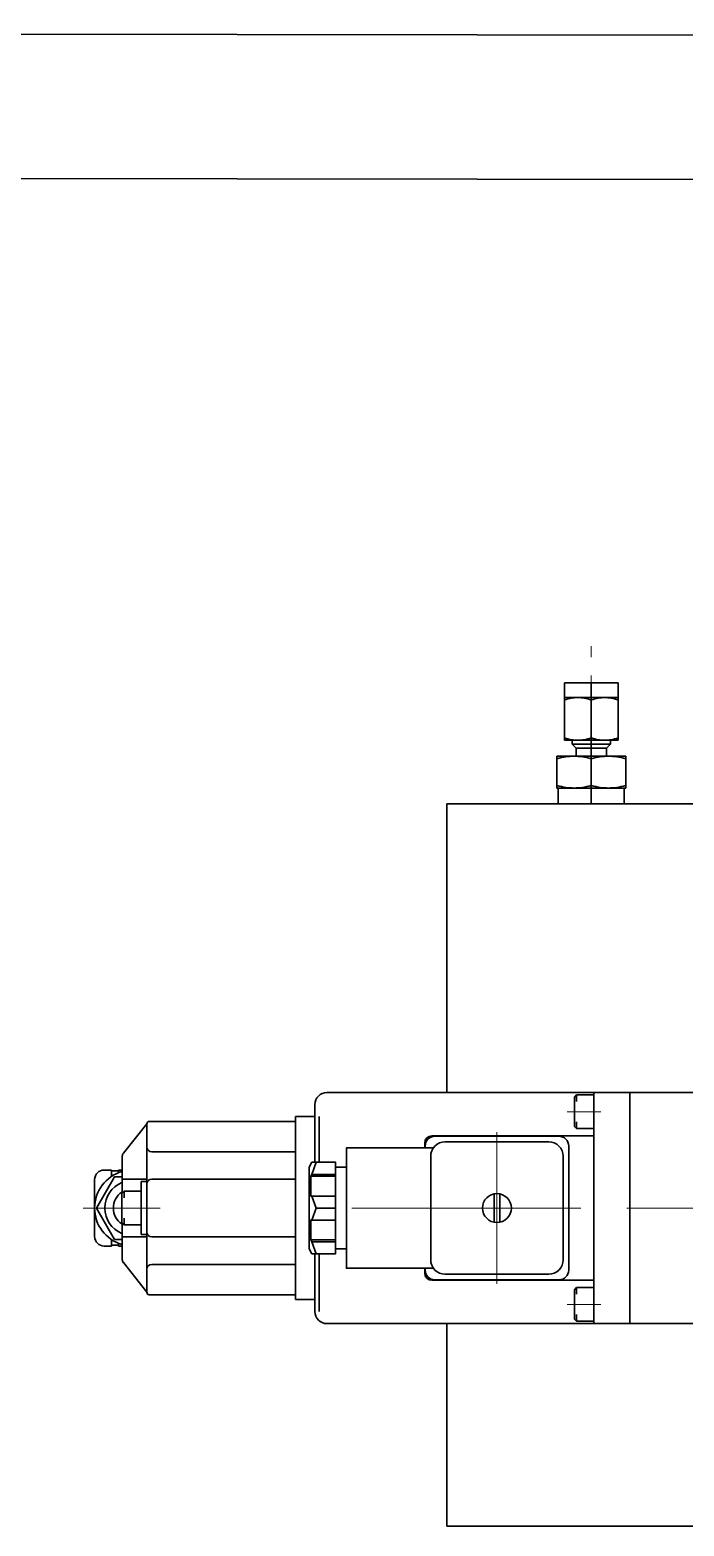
# Model space of a CAD drawing. Header units: millimetres. Extents: x 747 to 1827, y 470 to 2062.
# Drawn here: x 1158.9 to 1249.5, y 857.6 to 1064.9 of the extents above; entities that cross this region are included whole.
import ezdxf

# ---------------------------------------------------------------- set-up
doc = ezdxf.new("R2010")
doc.units = ezdxf.units.MM
doc.linetypes.add('CENTER', pattern=[10.16, 6.35, -1.27, 1.27, -1.27])
doc.linetypes.add('CENTERX2', pattern=[20.32, 12.7, -2.54, 2.54, -2.54])
doc.layers.get('0').update_dxf_attribs({"lineweight": 35})
doc.layers.add('CENTER', color=1, linetype='CENTER', lineweight=18)
doc.layers.add('中心线层', color=1, linetype='CENTERX2', lineweight=25)

msp = doc.modelspace()

# ---------------------------------------------------------------- linework, layer by layer
at = {"lineweight": 35}
for p, q in [((747.426, 1064.926), (1567.569, 1063.784)), ((767.398, 1044.898), (1567.541, 1043.784)), ((1216.611, 957.697), (1236.621, 957.697)), ((1216.611, 957.697), (1266.276, 957.697))]:
    msp.add_line(p, q, dxfattribs=at)
at = {"color": 7, "linetype": 'Continuous', "lineweight": 35}
for p, q in [((1232.894, 974.47), (1232.894, 972.437)), ((1236.621, 974.47), (1232.894, 974.47)), ((1240.348, 974.47), (1236.621, 974.47)), ((1236.621, 974.47), (1236.621, 972.437)), ((1240.348, 972.437), (1240.348, 974.47)), ((1232.894, 972.437), (1234.757, 972.437)), ((1234.757, 972.437), (1236.621, 972.437)), ((1236.621, 972.437), (1238.485, 972.437)), ((1236.621, 972.104), (1236.621, 972.437)), ((1238.485, 972.437), (1240.348, 972.437)), ((1232.894, 966.84), (1232.894, 972.104)), ((1236.621, 966.84), (1236.621, 972.104)), ((1240.348, 966.84), (1240.348, 972.104)), ((1234.757, 966.507), (1232.894, 966.507)), ((1233.974, 966.507), (1233.974, 965.966)), ((1233.974, 965.966), (1234.534, 965.406)), ((1236.621, 965.966), (1233.974, 965.966)), ((1236.621, 966.507), (1234.757, 966.507)), ((1236.621, 966.507), (1236.621, 966.84)), ((1238.485, 966.507), (1236.621, 966.507)), ((1236.621, 966.507), (1236.621, 965.966)), ((1239.268, 965.966), (1236.621, 965.966)), ((1236.621, 965.966), (1236.621, 965.406)), ((1240.348, 966.507), (1238.485, 966.507)), ((1238.708, 965.406), (1239.268, 965.966)), ((1239.268, 965.966), (1239.268, 966.507)), ((1231.856, 964.305), (1234.239, 964.305)), ((1231.856, 963.961), (1231.856, 960.244)), ((1234.239, 964.305), (1236.621, 964.305)), ((1234.534, 965.406), (1234.534, 964.305)), ((1236.621, 965.406), (1234.534, 965.406)), ((1238.708, 965.406), (1236.621, 965.406)), ((1236.621, 965.406), (1236.621, 964.305)), ((1236.621, 964.305), (1239.003, 964.305)), ((1236.621, 964.305), (1236.621, 963.961)), ((1236.621, 963.961), (1236.621, 960.244)), ((1238.708, 964.305), (1238.708, 965.406)), ((1239.003, 964.305), (1241.386, 964.305)), ((1241.386, 963.961), (1241.386, 960.244)), ((1234.239, 959.9), (1231.856, 959.9)), ((1232.047, 959.9), (1232.047, 957.697)), ((1236.621, 959.9), (1234.239, 959.9)), ((1236.621, 959.9), (1236.621, 960.244)), ((1239.003, 959.9), (1236.621, 959.9)), ((1236.621, 957.697), (1236.621, 959.9)), ((1241.386, 959.9), (1239.003, 959.9)), ((1241.195, 957.697), (1241.195, 959.9)), ((1216.611, 957.697), (1216.611, 917.715)), ((1216.611, 957.697), (1282.31, 957.697)), ((1216.611, 911.712), (1216.611, 911.645)), ((1216.611, 891.769), (1216.611, 891.702)), ((1216.611, 885.699), (1216.611, 857.647)), ((1216.611, 857.647), (1316.661, 857.647))]:
    msp.add_line(p, q, dxfattribs=at)
for p, q in [((1236.954, 917.715), (1200.002, 917.715)), ((1234.59, 917.382), (1234.59, 916.448)), ((1241.957, 917.715), (1236.954, 917.715)), ((1236.954, 917.715), (1236.954, 901.707)), ((1294.65, 917.715), (1241.957, 917.715)), ((1241.957, 917.715), (1241.957, 901.707)), ((1241.957, 917.715), (1241.957, 885.699)), ((1195.667, 913.713), (1195.667, 914.38)), ((1195.667, 914.38), (1198.335, 914.38)), ((1198.335, 916.048), (1198.335, 908.044)), ((1198.935, 908.044), (1198.935, 914.38)), ((1171.801, 909.314), (1175.057, 913.38)), ((1175.057, 913.38), (1175.057, 901.707)), ((1175.39, 913.713), (1195.667, 913.713)), ((1195.667, 889.701), (1195.667, 913.713)), ((1234.59, 912.713), (1234.59, 913.646)), ((1214.752, 910.045), (1202.704, 910.045)), ((1202.704, 910.045), (1202.704, 893.37)), ((1213.542, 910.045), (1213.542, 910.712)), ((1213.609, 910.311), (1213.609, 910.045)), ((1236.954, 911.712), (1214.543, 911.712)), ((1232.152, 911.645), (1214.943, 911.645)), ((1233.486, 893.103), (1233.486, 910.311)), ((1171.655, 908.897), (1171.655, 903.805)), ((1195.667, 909.509), (1175.724, 909.509)), ((1202.704, 895.437), (1202.704, 907.977)), ((1169.15, 906.976), (1170.15, 906.976)), ((1170.15, 906.976), (1170.15, 906.083)), ((1171.151, 906.842), (1170.15, 906.842)), ((1171.151, 906.976), (1171.151, 906.609)), ((1171.151, 906.976), (1171.588, 906.976)), ((1201.203, 906.108), (1197.751, 906.108)), ((1201.203, 906.376), (1197.93, 906.376)), ((1201.203, 907.377), (1202.704, 907.377)), ((1167.816, 897.772), (1167.816, 905.642)), ((1175.057, 905.709), (1171.655, 905.709)), ((1171.892, 904.042), (1171.892, 903.108)), ((1174.256, 905.376), (1174.256, 898.039)), ((1175.057, 905.376), (1174.256, 905.376)), ((1175.057, 901.707), (1175.057, 905.576)), ((1195.667, 905.709), (1175.724, 905.709)), ((1175.057, 890.035), (1175.057, 901.707)), ((1175.057, 901.707), (1175.057, 897.872)), ((1201.203, 903.375), (1197.93, 903.375)), ((1201.203, 901.714), (1198.486, 901.707)), ((1223.147, 899.747), (1223.147, 903.668)), ((1223.948, 903.668), (1223.948, 899.747)), ((1236.954, 885.699), (1236.954, 901.707)), ((1241.957, 885.699), (1241.957, 901.707)), ((1171.655, 894.555), (1171.655, 899.609)), ((1171.892, 899.373), (1171.892, 900.306)), ((1175.057, 897.905), (1175.057, 900.04)), ((1175.057, 900.04), (1175.057, 898.039)), ((1201.203, 900.04), (1197.93, 900.04)), ((1175.057, 897.705), (1171.655, 897.705)), ((1175.057, 898.039), (1174.256, 898.039)), ((1195.667, 897.705), (1175.724, 897.705)), ((1170.15, 896.438), (1169.15, 896.438)), ((1170.15, 897.331), (1170.15, 896.438)), ((1170.15, 896.572), (1171.151, 896.572)), ((1171.151, 896.806), (1171.151, 896.438)), ((1171.588, 896.438), (1171.151, 896.438)), ((1201.203, 897.307), (1197.751, 897.307)), ((1201.203, 897.038), (1197.93, 897.038)), ((1201.203, 896.038), (1202.704, 896.038)), ((1171.799, 894.141), (1175.057, 890.035)), ((1195.667, 893.905), (1175.724, 893.905)), ((1198.335, 887.367), (1198.335, 895.371)), ((1198.935, 895.371), (1198.935, 889.034)), ((1198.935, 887.367), (1198.935, 895.371)), ((1202.704, 893.37), (1214.752, 893.37)), ((1213.542, 892.703), (1213.542, 893.37)), ((1213.609, 893.37), (1213.609, 893.103)), ((1236.954, 891.702), (1214.543, 891.702)), ((1214.943, 891.769), (1232.152, 891.769)), ((1175.39, 889.701), (1195.667, 889.701)), ((1195.667, 889.701), (1195.667, 889.034)), ((1234.59, 890.702), (1234.59, 889.768)), ((1195.667, 889.034), (1198.335, 889.034)), ((1236.954, 885.699), (1200.002, 885.699)), ((1234.59, 886.033), (1234.59, 886.966)), ((1236.954, 885.699), (1236.621, 885.699)), ((1241.957, 885.699), (1236.954, 885.699)), ((1241.957, 885.699), (1265.302, 885.699))]:
    msp.add_line(p, q)
for points in [[(1236.954, 917.382), (1234.59, 917.382), (1234.286, 917.078), (1234.286, 913.016), (1234.59, 912.713), (1236.954, 912.713)], [(1214.752, 893.37), (1202.704, 893.37), (1202.704, 910.045), (1214.752, 910.045)], [(1198.486, 908.044), (1197.93, 906.376), (1197.751, 906.108), (1197.751, 903.375), (1197.93, 903.375), (1198.486, 901.707), (1197.93, 900.04), (1197.751, 900.04), (1197.751, 897.307), (1197.93, 897.038), (1198.486, 895.371)], [(1171.588, 897.372), (1170.582, 897.372), (1168.079, 901.707), (1170.582, 906.043), (1171.588, 906.043)], [(1174.256, 904.042), (1171.892, 904.042), (1171.588, 903.738), (1171.588, 899.676), (1171.892, 899.373), (1174.256, 899.373)], [(1236.954, 890.702), (1234.59, 890.702), (1234.286, 890.398), (1234.286, 886.336), (1234.59, 886.033), (1236.954, 886.033)]]:
    msp.add_lwpolyline(points)
msp.add_lwpolyline([(1232.719, 908.878), (1232.719, 894.537, -0.4142136), (1230.718, 892.536), (1216.377, 892.536, -0.4142136), (1214.376, 894.537), (1214.376, 908.878, -0.4142136), (1216.377, 910.879), (1230.718, 910.879, -0.4142136)], format="xyb", close=True)
msp.add_lwpolyline([(1197.92, 895.371), (1201.203, 895.371), (1201.203, 908.044), (1197.92, 908.044), (1197.534, 907.377), (1197.534, 896.038)], close=True)
msp.add_circle((1223.547, 901.707), 2.001)
for centre, radius, start, end in [((1200.002, 916.048), 1.667, 90, 180), ((1175.39, 913.38), 0.334, 90, 180), ((1175.724, 910.176), 0.667, 180, 270), ((1214.543, 910.712), 1, 90, 180), ((1214.943, 910.311), 1.334, 90, 180), ((1232.152, 910.311), 1.334, 0, 90), ((1172.322, 908.897), 0.667, 141.31639, 180), ((1169.15, 905.642), 1.334, 90, 180), ((1173.085, 901.707), 5.269, 106.50239, 253.49761), ((1173.085, 901.707), 3.835, 112.97114, 247.02886), ((1173.085, 901.707), 2.668, 124.12563, 235.87437), ((1175.724, 905.042), 0.667, 90, 180), ((1169.15, 897.772), 1.334, 180, 270), ((1175.724, 898.372), 0.667, 180, 270), ((1172.322, 894.555), 0.667, 180, 218.42535), ((1175.724, 893.238), 0.667, 90, 180), ((1214.543, 892.703), 1, 180, 270), ((1214.943, 893.103), 1.334, 180, 270), ((1232.152, 893.103), 1.334, 270, 0), ((1175.39, 890.035), 0.334, 180, 270), ((1200.002, 887.367), 1.667, 180, 270)]:
    msp.add_arc(centre, radius, start, end)
for points in [[(1234.757, 972.437), (1234.458, 972.437), (1234.164, 972.409), (1233.555, 972.301), (1233.239, 972.219), (1232.894, 972.104)], [(1232.894, 972.104), (1232.894, 972.219), (1232.894, 972.301), (1232.894, 972.409), (1232.894, 972.437), (1232.894, 972.437)], [(1236.621, 972.104), (1236.275, 972.219), (1235.96, 972.301), (1235.35, 972.409), (1235.057, 972.437), (1234.757, 972.437)], [(1238.485, 972.437), (1238.185, 972.437), (1237.892, 972.409), (1237.282, 972.301), (1236.967, 972.219), (1236.621, 972.104)], [(1240.348, 972.104), (1240.003, 972.219), (1239.687, 972.301), (1239.077, 972.409), (1238.784, 972.437), (1238.485, 972.437)], [(1240.348, 972.437), (1240.348, 972.437), (1240.348, 972.409), (1240.348, 972.301), (1240.348, 972.219), (1240.348, 972.104)], [(1232.894, 966.84), (1233.239, 966.725), (1233.555, 966.643), (1234.164, 966.534), (1234.458, 966.507), (1234.757, 966.507)], [(1232.894, 966.507), (1232.894, 966.507), (1232.894, 966.534), (1232.894, 966.643), (1232.894, 966.725), (1232.894, 966.84)], [(1234.757, 966.507), (1235.057, 966.507), (1235.35, 966.534), (1235.96, 966.643), (1236.275, 966.725), (1236.621, 966.84)], [(1236.621, 966.84), (1236.967, 966.725), (1237.282, 966.643), (1237.892, 966.534), (1238.185, 966.507), (1238.485, 966.507)], [(1238.485, 966.507), (1238.784, 966.507), (1239.077, 966.534), (1239.687, 966.643), (1240.003, 966.725), (1240.348, 966.84)], [(1240.348, 966.84), (1240.348, 966.725), (1240.348, 966.643), (1240.348, 966.534), (1240.348, 966.507), (1240.348, 966.507)], [(1234.239, 964.305), (1233.856, 964.305), (1233.481, 964.277), (1232.701, 964.164), (1232.298, 964.08), (1231.856, 963.961)], [(1231.856, 963.961), (1231.856, 964.08), (1231.856, 964.164), (1231.856, 964.277), (1231.856, 964.305), (1231.856, 964.305)], [(1236.621, 963.961), (1236.179, 964.08), (1235.776, 964.164), (1234.997, 964.277), (1234.621, 964.305), (1234.239, 964.305)], [(1239.003, 964.305), (1238.621, 964.305), (1238.245, 964.277), (1237.466, 964.164), (1237.063, 964.08), (1236.621, 963.961)], [(1241.386, 963.961), (1240.944, 964.08), (1240.541, 964.164), (1239.761, 964.277), (1239.386, 964.305), (1239.003, 964.305)], [(1241.386, 964.305), (1241.386, 964.305), (1241.386, 964.277), (1241.386, 964.164), (1241.386, 964.08), (1241.386, 963.961)], [(1231.856, 960.244), (1232.298, 960.125), (1232.701, 960.04), (1233.481, 959.928), (1233.856, 959.9), (1234.239, 959.9)], [(1231.856, 959.9), (1231.856, 959.9), (1231.856, 959.928), (1231.856, 960.04), (1231.856, 960.125), (1231.856, 960.244)], [(1234.239, 959.9), (1234.621, 959.9), (1234.997, 959.928), (1235.776, 960.04), (1236.179, 960.125), (1236.621, 960.244)], [(1236.621, 960.244), (1237.063, 960.125), (1237.466, 960.04), (1238.245, 959.928), (1238.621, 959.9), (1239.003, 959.9)], [(1239.003, 959.9), (1239.386, 959.9), (1239.761, 959.928), (1240.541, 960.04), (1240.944, 960.125), (1241.386, 960.244)], [(1241.386, 960.244), (1241.386, 960.125), (1241.386, 960.04), (1241.386, 959.928), (1241.386, 959.9), (1241.386, 959.9)]]:
    msp.add_open_spline(points, degree=3, knots=[0, 0, 0, 0, 0.5, 0.5, 1, 1, 1, 1], dxfattribs=at)
at = {"layer": 'CENTER'}
for p, q in [((1237.955, 915.047), (1233.286, 915.047)), ((1171.588, 901.707), (1166.237, 901.707)), ((1176.894, 901.707), (1170.588, 901.707)), ((1237.955, 888.367), (1233.286, 888.367))]:
    msp.add_line(p, q, dxfattribs=at)
at = {"layer": 'CENTER', "ltscale": 5}
for p, q in [((1223.547, 891.202), (1223.547, 912.213)), ((1203.438, 901.707), (1249.115, 901.707)), ((1241.957, 901.707), (1300.653, 901.707))]:
    msp.add_line(p, q, dxfattribs=at)
at = {"layer": '中心线层', "lineweight": 18}
msp.add_line((1236.621, 957.697), (1236.621, 979.555), dxfattribs=at)

doc.saveas('drawing.dxf')
